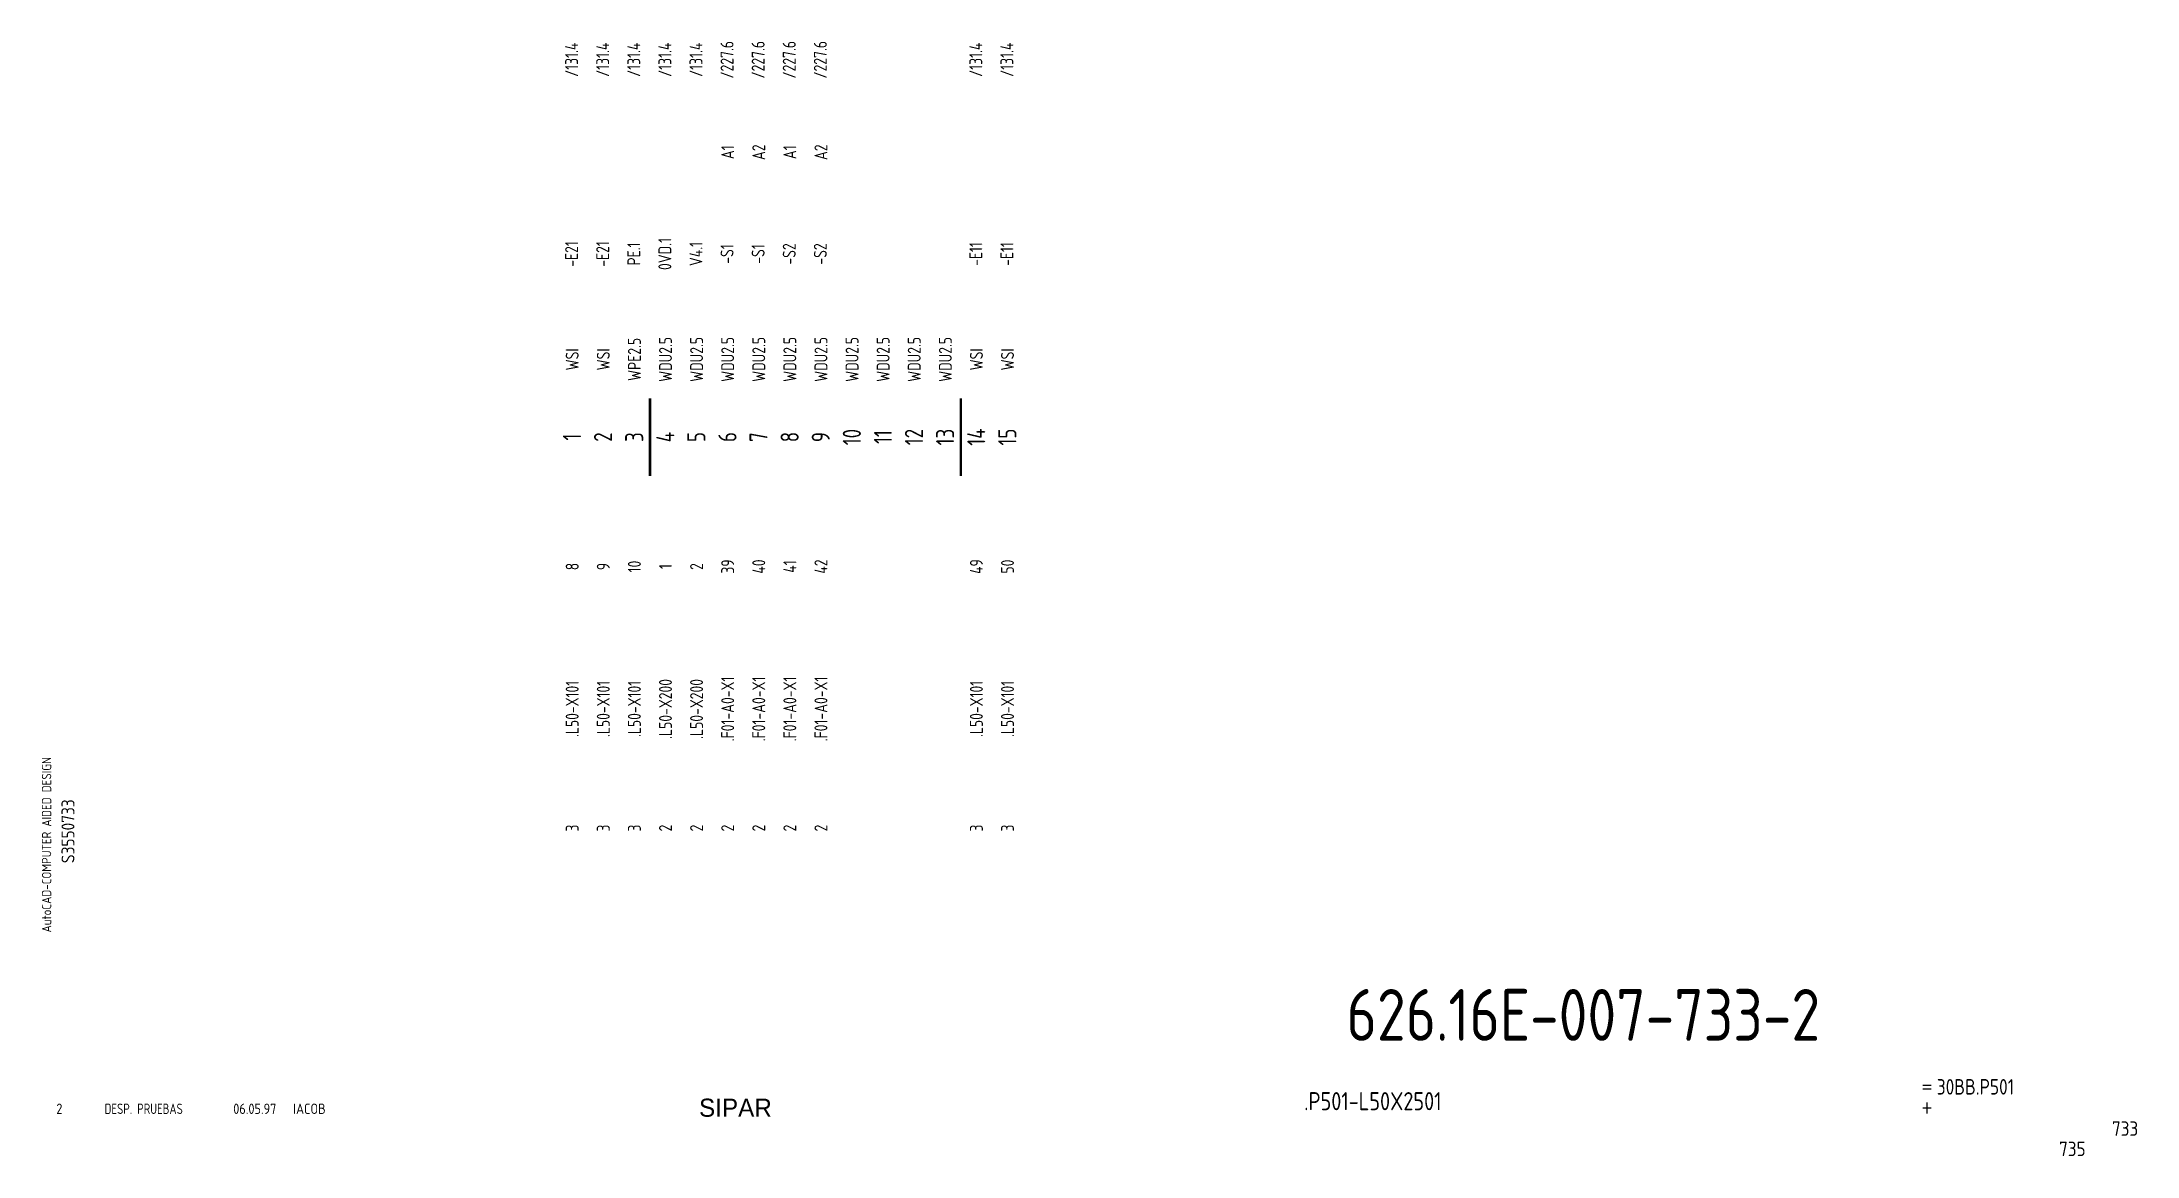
# Model space of a CAD drawing. Extents: x 10 to 414, y 6 to 221.
import ezdxf
from ezdxf.enums import TextEntityAlignment as Align

# ---------------------------------------------------------------- set-up
doc = ezdxf.new("R2010")
doc.units = 0
doc.header["$LTSCALE"] = 5
doc.header["$MEASUREMENT"] = 0
doc.layers.get('0').update_dxf_attribs({"linetype": 'CONTINUOUS'})
doc.layers.add('3', color=3, linetype='CONTINUOUS')
doc.layers.add('CART', color=7, linetype='CONTINUOUS')
doc.styles.add('DIN', font='DIN.shx', dxfattribs={"width": 0.85})
doc.styles.add('N', font='ROMANS', dxfattribs={"width": 0.85, "height": 3})
doc.styles.add('X', font='UNIV.SHX', dxfattribs={"height": 3.5})

# ---------------------------------------------------------------- blocks, each defined once
blk = doc.blocks.new('SEP')
at = {"linetype": 'Continuous', "const_width": 0.5}
blk.add_lwpolyline([(0, 0), (15, 0)], dxfattribs=at)
blk = doc.blocks.new('REV2')
at = {"color": 3, "style": 'DIN'}
for s, width, p in [('2', 0.9, (12.45, 13.79)), ('DESP. PRUEBAS', 0.8, (21.76, 13.79)), ('06.05.97', 0.9, (46.59, 13.79)), ('IACOB', 0.9, (58.16, 13.79))]:
    blk.add_text(s, height=2, dxfattribs=dict(at, width=width)).set_placement(p)

msp = doc.modelspace()

# ---------------------------------------------------------------- block references
at = {"linetype": 'Continuous', "rotation": 90}
for p in [(127, 137), (187, 137)]:
    msp.add_blockref('SEP', p, dxfattribs=at)
at = {"linetype": 'Continuous'}
msp.add_blockref('REV2', (0, 0), dxfattribs=at)

# ---------------------------------------------------------------- texts
at = {"style": 'DIN', "width": 0.8}
for s, p in [('/131.4', (111.88, 217.36)), ('/131.4', (117.88, 217.36)), ('/131.4', (123.88, 217.36)), ('/131.4', (129.88, 217.36)), ('/131.4', (135.88, 217.36)), ('/227.6', (141.88, 217.36)), ('/227.6', (147.88, 217.36)), ('/227.6', (153.88, 217.36)), ('/227.6', (159.88, 217.36)), ('/131.4', (189.88, 217.36)), ('/131.4', (195.88, 217.36)), ('A1', (142, 199.5)), ('A2', (148, 199.5)), ('A1', (154, 199.5)), ('A2', (160, 199.5)), ('-E21', (111.88, 179.86)), ('-E21', (117.88, 179.86)), ('0VD.1', (129.88, 179.86)), ('PE.1', (123.88, 179.86)), ('V4.1', (135.88, 179.86)), ('-S1', (141.88, 179.86)), ('-S1', (147.88, 179.86)), ('-S2', (153.88, 179.86)), ('-S2', (159.88, 179.86)), ('-E11', (189.88, 179.86)), ('-E11', (195.88, 179.86)), ('WPE2.5', (124, 159.5)), ('WDU2.5', (130, 159.5)), ('WDU2.5', (136, 159.5)), ('WDU2.5', (142, 159.5)), ('WDU2.5', (148, 159.5)), ('WDU2.5', (154, 159.5)), ('WDU2.5', (160, 159.5)), ('WDU2.5', (166, 159.5)), ('WDU2.5', (172, 159.5)), ('WDU2.5', (178, 159.5)), ('WDU2.5', (184, 159.5)), ('WSI', (112, 159.5)), ('WSI', (118, 159.5)), ('WSI', (190, 159.5)), ('WSI', (196, 159.5)), ('8', (112, 119.5)), ('9', (118, 119.5)), ('10', (124, 119.5)), ('1', (130, 119.5)), ('2', (136, 119.5)), ('39', (142, 119.5)), ('40', (148, 119.5)), ('41', (154, 119.5)), ('42', (160, 119.5)), ('49', (190, 119.5)), ('50', (196, 119.5)), ('.L50-X101', (112, 92)), ('.L50-X101', (118, 92)), ('.L50-X101', (124, 92)), ('.L50-X200', (130, 92)), ('.L50-X200', (136, 92)), ('.F01-A0-X1', (142, 92)), ('.F01-A0-X1', (148, 92)), ('.F01-A0-X1', (154, 92)), ('.F01-A0-X1', (160, 92)), ('.L50-X101', (190, 92)), ('.L50-X101', (196, 92)), ('3', (112, 69)), ('3', (118, 69)), ('3', (124, 69)), ('2', (130, 69)), ('2', (136, 69)), ('2', (142, 69)), ('2', (148, 69)), ('2', (154, 69)), ('2', (160, 69)), ('3', (190, 69)), ('3', (196, 69))]:
    msp.add_text(s, height=2.5, rotation=90, dxfattribs=at).set_placement(p, align=Align.MIDDLE)
at = {"color": 6, "style": 'DIN', "width": 0.8}
for s, p in [('10', (165.96, 144.5)), ('12', (177.96, 144.5)), ('13', (183.96, 144.5)), ('14', (189.96, 144.5)), ('15', (195.96, 144.5)), ('1', (111.96, 144.5)), ('2', (117.96, 144.5)), ('3', (123.96, 144.5)), ('4', (129.96, 144.5)), ('5', (135.96, 144.5)), ('6', (141.96, 144.5)), ('7', (147.96, 144.5)), ('8', (153.96, 144.5)), ('9', (159.96, 144.5)), ('11', (171.96, 144.5))]:
    msp.add_text(s, height=3.5, rotation=90, dxfattribs=at).set_placement(p, align=Align.MIDDLE)
at = {"color": 2, "insert": (261.42, 37.92), "char_height": 10, "width": 111.0411, "attachment_point": 1, "style": 'DIN'}
msp.add_mtext('626.16E-007-733-2', dxfattribs=at)
at = {"layer": '3', "color": 2, "style": 'DIN', "width": 0.85}
msp.add_text('.P501-L50X2501', height=3.5, dxfattribs=at).set_placement((266.5, 14.51), align=Align.CENTER)
at = {"layer": 'CART', "color": 1, "style": 'DIN', "width": 0.9}
msp.add_text('AutoCAD-COMPUTER AIDED DESIGN', height=1.8, rotation=90, dxfattribs=at).set_placement((11.47, 48.84))
at = {"layer": 'CART', "color": 3, "style": 'N', "width": 0.85}
for s, p in [('=', (372.24, 17.91)), ('+', (372.24, 13.87))]:
    msp.add_text(s, height=2.5, dxfattribs=at).set_placement(p)
at = {"layer": 'CART', "color": 3, "style": 'DIN', "width": 0.9, "flags": 1}
msp.add_attdef('S3550733', text='', height=2.5, rotation=90, dxfattribs=at).set_placement((15.95, 68.38), align=Align.CENTER)
at = {"layer": 'CART', "color": 3, "style": 'DIN', "width": 0.85}
msp.add_attdef('30BB.P501', text='', height=3, dxfattribs=at).set_placement((375.33, 16.63), align=Align.BOTTOM_LEFT)
at = {"layer": 'CART', "color": 6, "style": 'X', "flags": 1}
msp.add_attdef('SIPAR', text='', height=3.5, dxfattribs=at).set_placement((143.5, 15), align=Align.MIDDLE)
at = {"layer": 'CART', "color": 2, "style": 'DIN', "width": 0.9, "flags": 1}
msp.add_attdef('733', text='', height=2.8, dxfattribs=at).set_placement((414.2, 9.56), align=Align.RIGHT)
at = {"layer": 'CART', "color": 7, "style": 'DIN', "width": 0.9, "flags": 1}
msp.add_attdef('735', (398.93, 5.65), '', height=2.8, dxfattribs=at)

doc.saveas('drawing.dxf')
